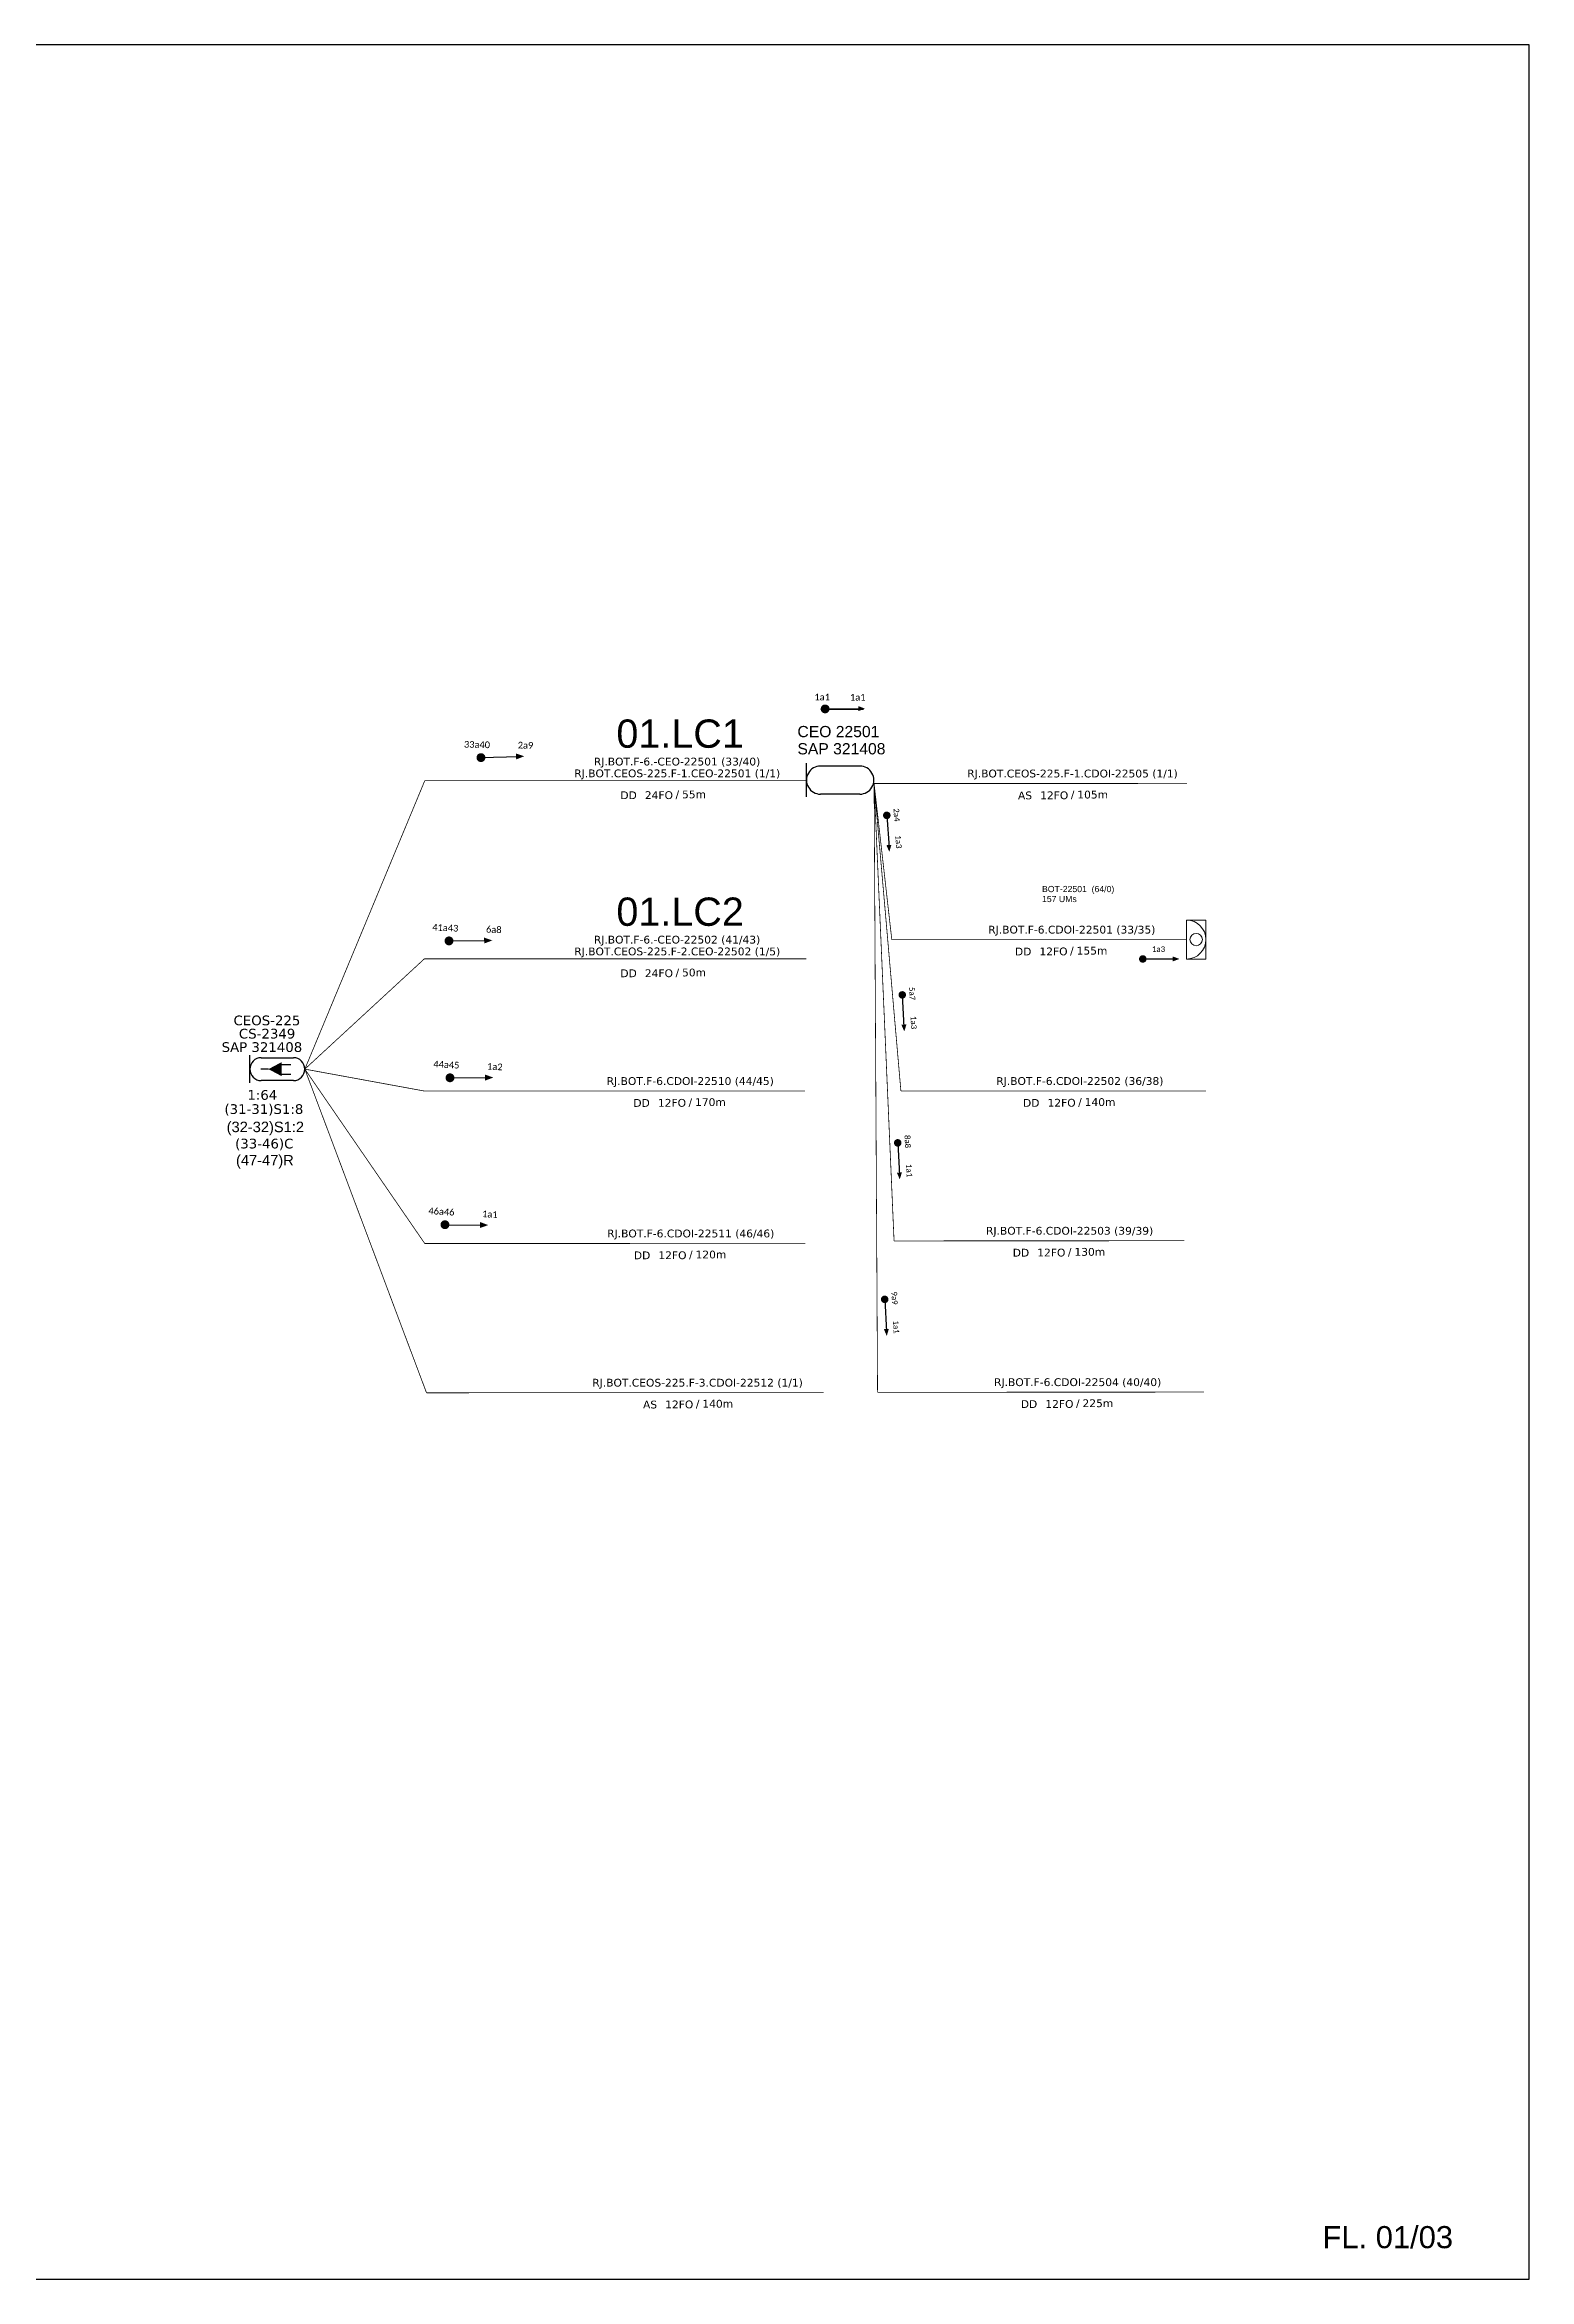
# Model space of a CAD drawing. Header units: millimetres. Extents: x 7977 to 746466, y 369 to 202040.
# Drawn here: x 744135 to 744530, y 201446 to 202040 of the extents above; entities that cross this region are included whole.
import ezdxf
from ezdxf.enums import TextEntityAlignment as Align

# ---------------------------------------------------------------- set-up
doc = ezdxf.new("R2010")
doc.units = ezdxf.units.MM
doc.linetypes.add('ARILSUPP', pattern=[2.98, 1.42, -0.71, 0.14, -0.71])
for name, color, linetype, lineweight in [("20.0-LEGENDA DOS CDO'S", 1, 'Continuous', 0), ('20.1-CDO_INTERIOR', 1, 'Continuous', 0), ('40.1-ETIQUETAS', 1, 'Continuous', 20)]:
    doc.layers.add(name, color=color, linetype=linetype, lineweight=lineweight)
for name, color, linetype in [('20.4-CEOS', 1, 'Continuous'), ('CAP a instalar', 1, 'Continuous'), ('LC1', 3, 'Continuous'), ('SETA', 7, 'Continuous'), ('surveys legendas', 7, 'Continuous'), ('texto', 255, 'Continuous'), ('Txtruas', 150, 'Continuous')]:
    doc.layers.add(name, color=color, linetype=linetype)
doc.styles.add('ARIAL', font='arial.ttf')
doc.styles.add('siredit', font='verdana.ttf')
doc.styles.get("Standard").update_dxf_attribs({"font": 'arial.ttf'})

msp = doc.modelspace()

# ---------------------------------------------------------------- linework, layer by layer
msp.add_lwpolyline([(743691.13, 201445.77), (744529.69, 201445.77), (744529.69, 202039.77), (743691.13, 202039.77), (743691.13, 201445.77)])
for points, const_width in [([(744342.48, 201863.8, 1), (744342.49, 201862.62, 1)], 1.17), ([(744250.39, 201850.25, 1), (744251.57, 201850.28, 1)], 1.18), ([(744358.85, 201835.42, 1), (744358.91, 201834.42, 1)], 1), ([(744241.9, 201801.54, 1), (744243.08, 201801.55, 1)], 1.18), ([(744426.44, 201796.74, 1), (744427.44, 201796.74, 1)], 1), ([(744362.97, 201787.69, 1), (744363.02, 201786.7, 1)], 1), ([(744242.16, 201765.16, 1), (744243.34, 201765.16, 1)], 1.18), ([(744240.82, 201726.11, 1), (744242, 201726.1, 1)], 1.18)]:
    msp.add_lwpolyline(points, format="xyb", close=True, dxfattribs=dict(const_width=const_width))
at = {"color": 0, "const_width": 1}
for points in [[(744361.76, 201748.36, 1), (744361.81, 201747.36, 1)], [(744358.3, 201706.76, 1), (744358.35, 201705.76, 1)]]:
    msp.add_lwpolyline(points, format="xyb", close=True, dxfattribs=at)
at = {"layer": '20.1-CDO_INTERIOR', "lineweight": 18}
msp.add_lwpolyline([(744443.72, 201796.73), (744443.72, 201807.06), (744438.55, 201807.06), (744438.55, 201796.73)], close=True, dxfattribs=at)
msp.add_circle((744441.13, 201801.9), 1.65, dxfattribs=at)
msp.add_arc((744438.55, 201801.9), 5.17, 270, 90, dxfattribs=at)
at = {"layer": '20.4-CEOS', "color": 0}
for p, q in [((744192.58, 201770.5), (744201.12, 201770.5)), ((744201.12, 201764.41), (744192.58, 201764.41))]:
    msp.add_line(p, q, dxfattribs=at)
for points in [[(744189.53, 201763.78), (744189.53, 201771.13)], [(744194.49, 201767.46), (744192.44, 201767.46)], [(744197.86, 201768.66), (744200.45, 201768.66)], [(744197.86, 201766.13), (744200.45, 201766.13)]]:
    msp.add_lwpolyline(points, dxfattribs=at)
msp.add_lwpolyline([(744194.49, 201767.46, 0, 3.76, 0), (744198.02, 201767.46, 3.76, 3.76, 0)], format="xyseb", dxfattribs=at)
for centre, start, end in [((744192.58, 201767.46), 90, 270), ((744201.12, 201767.46), 270, 90)]:
    msp.add_arc(centre, 3.04, start, end, dxfattribs=at)
at = {"layer": 'CAP a instalar', "color": 0, "ltscale": 5, "const_width": 0.2}
for points in [[(744236.04, 201844.11), (744204.16, 201767.46)], [(744236.04, 201844.11), (744277.7, 201844.11)], [(744277.7, 201844.11), (744337.52, 201844.11)], [(744355.5, 201843.38), (744438.73, 201843.4)], [(744355.5, 201843.38), (744362.63, 201761.62)], [(744360.81, 201721.8), (744355.5, 201843.38)], [(744355.5, 201843.38), (744356.42, 201681.56)], [(744235.94, 201796.78), (744204.16, 201767.46)], [(744235.94, 201796.78), (744277.7, 201796.78)], [(744277.7, 201796.78), (744337.52, 201796.78)], [(744236.04, 201761.62), (744204.16, 201767.46)], [(744236.04, 201721.11), (744204.16, 201767.46)], [(744236.51, 201681.42), (744204.16, 201767.46)], [(744236.04, 201761.62), (744337.11, 201761.65)], [(744362.63, 201761.62), (744443.78, 201761.66)], [(744236.04, 201721.11), (744337.24, 201721.13)], [(744360.81, 201721.8), (744437.97, 201721.84)], [(744236.51, 201681.42), (744342.13, 201681.47)], [(744356.42, 201681.56), (744443.2, 201681.61)]]:
    msp.add_lwpolyline(points, dxfattribs=at)
at = {"layer": 'CAP a instalar', "color": 1, "ltscale": 5, "const_width": 0.2}
for points in [[(744355.5, 201843.38), (744360.21, 201801.85)], [(744360.21, 201801.85), (744438.55, 201801.9)]]:
    msp.add_lwpolyline(points, dxfattribs=at)
at = {"layer": 'SETA'}
for points in [[(744342.53, 201863.15), (744352.69, 201863.15)], [(744352.69, 201863.15), (744342.53, 201863.15)], [(744250.98, 201850.27), (744261.14, 201850.58)], [(744358.88, 201834.92), (744359.47, 201826.34)], [(744242.49, 201801.55), (744252.65, 201801.63)], [(744426.94, 201796.74), (744435.54, 201796.74)], [(744362.99, 201787.19), (744363.45, 201778.61)], [(744242.75, 201765.16), (744252.91, 201765.2)], [(744241.41, 201726.11), (744251.57, 201726)]]:
    msp.add_lwpolyline(points, dxfattribs=at)
at = {"layer": 'SETA', "color": 0}
for points in [[(744361.79, 201747.86), (744362.25, 201739.28)], [(744358.33, 201706.26), (744358.79, 201697.68)]]:
    msp.add_lwpolyline(points, dxfattribs=at)
at = {"layer": 'SETA'}
for points in [[(744343.34, 201863.95), (744341.18, 201863.17), (744343.34, 201862.38)], [(744351.27, 201863.96), (744353.1, 201863.29), (744351.27, 201862.62)], [(744260.3, 201851.36), (744262.49, 201850.63), (744260.35, 201849.78)], [(744360.1, 201827.08), (744359.56, 201825.2), (744358.77, 201826.98)], [(744251.83, 201802.43), (744254, 201801.66), (744251.84, 201800.85)], [(744434.85, 201797.42), (744436.68, 201796.75), (744434.85, 201796.08)], [(744364.1, 201779.34), (744363.53, 201777.47), (744362.76, 201779.26)], [(744252.1, 201766), (744254.26, 201765.22), (744252.1, 201764.42)], [(744250.76, 201726.81), (744252.92, 201726), (744250.74, 201725.24)]]:
    msp.add_solid(points, dxfattribs=at)
at = {"layer": 'SETA', "color": 0}
for points in [[(744362.89, 201740), (744362.32, 201738.14), (744361.56, 201739.93)], [(744359.43, 201698.4), (744358.86, 201696.54), (744358.1, 201698.33)]]:
    msp.add_solid(points, dxfattribs=at)
at = {"layer": 'Txtruas', "color": 5}
msp.add_line((744351.72, 201848.02), (744341.25, 201848.02), dxfattribs=at)
for points in [[(744337.51, 201839.8), (744337.52, 201848.79)], [(744351.7, 201840.56), (744341.24, 201840.56)]]:
    msp.add_lwpolyline(points, dxfattribs=at)
for centre, start, end in [((744341.25, 201844.29), 89.92108, 269.92248), ((744351.71, 201844.29), 269.92108, 89.92248)]:
    msp.add_arc(centre, 3.73, start, end, dxfattribs=at)

# ---------------------------------------------------------------- texts
at = {"char_height": 1.5, "width": 25.3588, "attachment_point": 5}
for s, insert, rotation in [('\\C7;\\fCalibri|b0|i0|c0|p34;2a4       1a3', (744361.75, 201831.45), 273.94801), ('\\C7;\\fCalibri|b0|i0|c0|p34;5a7        1a3', (744365.81, 201783.69), 273.06612)]:
    msp.add_mtext(s, dxfattribs=dict(at, insert=insert, rotation=rotation))
at = {"insert": (744430.59, 201799.36), "char_height": 1.5, "width": 25.3588, "attachment_point": 5}
msp.add_mtext('\\C7;\\fCalibri|b0|i0|c0|p34;  1a3', dxfattribs=at)
at = {"color": 0, "char_height": 1.5, "width": 25.3588, "attachment_point": 5, "rotation": 273.06612}
for s, insert in [('\\C7;\\fCalibri|b0|i0|c0|p34;8a8        1a1', (744364.61, 201744.35)), ('\\C7;\\fCalibri|b0|i0|c0|p34;9a9        1a1', (744361.14, 201702.75))]:
    msp.add_mtext(s, dxfattribs=dict(at, insert=insert))
at = {"layer": "20.0-LEGENDA DOS CDO'S", "style": 'ARIAL'}
for s, p in [('157 UMs', (744400.14, 201811.86)), ('BOT-22501', (744400.14, 201814.51))]:
    msp.add_text(s, height=1.653, dxfattribs=at).set_placement(p)
msp.add_text('(64/0)', height=1.653, dxfattribs=at).set_placement((744416.34, 201814.51), align=Align.CENTER)
at = {"layer": '20.4-CEOS', "color": 0, "style": 'siredit'}
for s, height, p in [('CEOS-225', 2.579, (744194.09, 201781.7)), ('CS-2349', 2.579, (744194.13, 201778.18)), ('SAP 321408', 2.579, (744192.75, 201774.61)), ('(31-31)S1:8', 2.5794, (744193.27, 201758.13)), ('1:64', 2.579, (744192.86, 201761.89)), ('(33-46)C', 2.579, (744193.37, 201748.96))]:
    msp.add_text(s, height=height, dxfattribs=at).set_placement(p, align=Align.TOP_CENTER)
at = {"layer": '40.1-ETIQUETAS', "color": 0, "style": 'siredit'}
for s, p in [('RJ.BOT.CEOS-225.F-1.CEO-22501 (1/1)', (744303.16, 201846.08)), ('RJ.BOT.F-6.-CEO-22501 (33/40)', (744303.11, 201849.21)), ('RJ.BOT.CEOS-225.F-1.CDOI-22505 (1/1)', (744408.24, 201846.04)), ('RJ.BOT.CEOS-225.F-2.CEO-22502 (1/5)', (744303.16, 201798.75)), ('RJ.BOT.F-6.-CEO-22502 (41/43)', (744303.11, 201801.88)), ('RJ.BOT.F-6.CDOI-22510 (44/45)', (744306.62, 201764.29)), ('RJ.BOT.F-6.CDOI-22502 (36/38)', (744410.2, 201764.3)), ('RJ.BOT.F-6.CDOI-22511 (46/46)', (744306.75, 201723.77)), ('RJ.BOT.F-6.CDOI-22503 (39/39)', (744407.48, 201724.49)), ('RJ.BOT.CEOS-225.F-3.CDOI-22512 (1/1)', (744308.56, 201684.11)), ('RJ.BOT.F-6.CDOI-22504 (40/40)', (744409.62, 201684.25))]:
    msp.add_text(s, height=2.0677, dxfattribs=at).set_placement(p, align=Align.MIDDLE_CENTER)
for s, height, p in [('DD', 2.068, (744292.41, 201840.26)), ('24FO', 2.068, (744302.03, 201840.29)), ('/', 2.07, (744303.66, 201840.49)), ('12FO', 2.068, (744407.12, 201840.25)), ('/', 2.07, (744408.75, 201840.44)), ('DD', 2.068, (744292.41, 201792.93)), ('24FO', 2.068, (744302.03, 201792.96)), ('/', 2.07, (744303.66, 201793.15)), ('DD', 2.068, (744295.87, 201758.47)), ('12FO', 2.068, (744305.5, 201758.5)), ('/', 2.07, (744307.13, 201758.69)), ('DD', 2.068, (744399.45, 201758.48)), ('12FO', 2.068, (744409.08, 201758.52)), ('/', 2.07, (744410.71, 201758.71)), ('DD', 2.068, (744296, 201717.96)), ('12FO', 2.068, (744305.63, 201717.99)), ('/', 2.07, (744307.26, 201718.18)), ('DD', 2.068, (744396.73, 201718.67)), ('12FO', 2.068, (744406.35, 201718.7)), ('/', 2.07, (744407.98, 201718.89)), ('AS', 2.068, (744297.81, 201678.3)), ('12FO', 2.068, (744307.43, 201678.33)), ('/', 2.07, (744309.06, 201678.52)), ('DD', 2.068, (744398.87, 201678.43)), ('12FO', 2.068, (744408.5, 201678.46)), ('/', 2.07, (744410.13, 201678.65))]:
    msp.add_text(s, height=height, dxfattribs=at).set_placement(p, align=Align.MIDDLE_RIGHT)
for s, p in [('55m', (744304.44, 201840.49)), ('50m', (744304.44, 201793.15)), ('170m', (744307.9, 201758.69)), ('140m', (744411.48, 201758.71)), ('120m', (744308.03, 201718.18)), ('130m', (744408.76, 201718.89)), ('140m', (744309.84, 201678.52)), ('225m', (744410.9, 201678.65))]:
    msp.add_text(s, height=2.068, dxfattribs=at).set_placement(p, align=Align.MIDDLE_LEFT)
at = {"layer": '40.1-ETIQUETAS', "color": 8, "style": 'siredit'}
msp.add_text('AS', height=2.068, dxfattribs=at).set_placement((744397.49, 201840.22), align=Align.MIDDLE_RIGHT)
msp.add_text('105m', height=2.068, dxfattribs=at).set_placement((744409.52, 201840.44), align=Align.MIDDLE_LEFT)
at = {"layer": '40.1-ETIQUETAS', "style": 'siredit'}
msp.add_text('RJ.BOT.F-6.CDOI-22501 (33/35)', height=2.0677, dxfattribs=at).set_placement((744408.06, 201804.54), align=Align.MIDDLE_CENTER)
for s, height, p in [('DD', 2.068, (744397.31, 201798.72)), ('12FO', 2.068, (744406.93, 201798.75)), ('/', 2.07, (744408.56, 201798.95))]:
    msp.add_text(s, height=height, dxfattribs=at).set_placement(p, align=Align.MIDDLE_RIGHT)
msp.add_text('155m', height=2.068, dxfattribs=at).set_placement((744409.34, 201798.95), align=Align.MIDDLE_LEFT)
at = {"layer": 'LC1', "color": 0, "linetype": 'ARILSUPP', "style": 'ARIAL'}
msp.add_text('FL. 01/03', height=5.88, dxfattribs=at).set_placement((744492.06, 201456.98), align=Align.MIDDLE_CENTER)
at = {"layer": 'surveys legendas', "color": 5}
for s, p in [('SAP 321408', (744335.12, 201851.13)), ('CEO 22501', (744335.12, 201855.7))]:
    msp.add_text(s, height=2.983, dxfattribs=at).set_placement(p)
at = {"layer": 'texto', "char_height": 1.7727, "width": 29.9695, "attachment_point": 5}
for insert in [(744341.7, 201866.35), (744351.16, 201866.31)]:
    msp.add_mtext('\\C7;\\fCalibri|b0|i0|c0|p34;1a1', dxfattribs=dict(at, insert=insert))
at = {"layer": 'texto', "color": 3, "char_height": 7.5207, "width": 44.8124, "attachment_point": 5}
for s, insert in [('\\fArial|b0|i0|c0|p0;01.LC1', (744303.93, 201856.59)), ('\\fArial|b0|i0|c0|p0;01.LC2', (744303.93, 201809.26))]:
    msp.add_mtext(s, dxfattribs=dict(at, insert=insert))
at = {"layer": 'texto', "char_height": 1.7727, "width": 29.9695, "attachment_point": 5}
for s, insert, rotation in [('\\C7;\\fCalibri|b0|i0|c0|p34;33a40', (744249.93, 201853.73), 358.70762), ('\\C7;\\fCalibri|b0|i0|c0|p34;2a9', (744262.83, 201853.54), 358.70762), ('\\C7;\\fCalibri|b0|i0|c0|p34;41a43', (744241.51, 201805.03), 357.44487), ('\\C7;\\fCalibri|b0|i0|c0|p34;6a8', (744254.41, 201804.56), 357.44487), ('\\C7;\\fCalibri|b0|i0|c0|p34;44a45', (744241.79, 201768.65), 357.17974), ('\\C7;\\fCalibri|b0|i0|c0|p34;1a2', (744254.68, 201768.11), 357.17974), ('\\C7;\\fCalibri|b0|i0|c0|p34;46a46', (744240.49, 201729.61), 356.361), ('\\C7;\\fCalibri|b0|i0|c0|p34;1a1', (744253.37, 201728.89), 356.361)]:
    msp.add_mtext(s, dxfattribs=dict(at, insert=insert, rotation=rotation))
at = {"layer": 'texto', "color": 0, "width": 16.6072, "attachment_point": 5}
for s, insert, char_height in [('(32-32)S1:2', (744193.66, 201751.68), 2.7871), ('(47-47)R', (744193.54, 201742.82), 2.787)]:
    msp.add_mtext(s, dxfattribs=dict(at, insert=insert, char_height=char_height))

doc.saveas('drawing.dxf')
